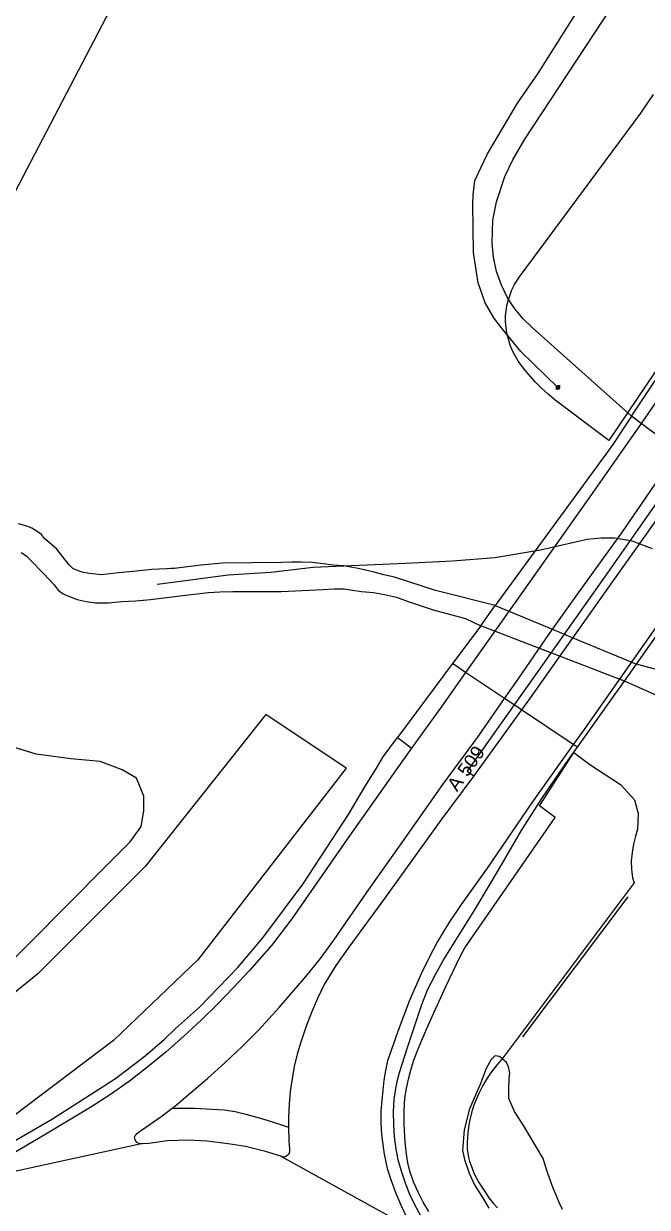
# Model space of a CAD drawing. Header units: millimetres. Extents: x 111502 to 977541, y 8702 to 1044108.
# Drawn here: x 975277.8 to 975375.6, y 475839.7 to 476025.3 of the extents above; entities that cross this region are included whole.
import ezdxf

# ---------------------------------------------------------------- set-up
doc = ezdxf.new("R2010")
doc.units = ezdxf.units.MM
doc.header["$LTSCALE"] = 0.25
doc.layers.add('X HVSS Site Background', color=8, linetype='Continuous')
doc.styles.add('OS Master Map$1$Standard', font='txt')

# ---------------------------------------------------------------- blocks, each defined once
blk = doc.blocks.new('OS Master Map$1$OSS17')
at = {"color": 8, "true_color": 0x707070, "const_width": 0.375, "flags": 128}
blk.add_lwpolyline([(0.188, 0), (0.181, 0.049), (0.162, 0.094), (0.133, 0.133), (0.094, 0.162), (0.049, 0.181), (0, 0.188), (-0.049, 0.181), (-0.094, 0.162), (-0.133, 0.133), (-0.162, 0.094), (-0.181, 0.049), (-0.188, 0), (-0.181, -0.049), (-0.162, -0.094), (-0.133, -0.133), (-0.094, -0.162), (-0.049, -0.181), (0, -0.188), (0.049, -0.181), (0.094, -0.162), (0.133, -0.133), (0.162, -0.094), (0.181, -0.049), (0.188, 0), (0.181, 0.049)], dxfattribs=at)
blk = doc.blocks.new('OS Master Map$1$OSS5')
at = {"color": 8, "true_color": 0x707070, "const_width": 0.174, "flags": 128}
blk.add_lwpolyline([(-0.5, 0), (0.5, 0)], dxfattribs=at)
blk = doc.blocks.new('OS MAP')
at = {"layer": 'X HVSS Site Background', "flags": 128}
for points in [[(489161.6, 240516.45), (489151.4, 240501.35), (489151.4, 240501.35), (489143, 240507.7), (489143, 240507.7), (489141.9, 240508.6), (489141.9, 240508.6), (489140.9, 240509.5), (489140.9, 240509.5), (489139.9, 240510.5), (489139.9, 240510.5), (489138.4, 240512.2), (489138.4, 240512.2), (489137.2, 240513.8), (489137.2, 240513.8), (489136.3, 240515.4), (489136.3, 240515.4), (489135.9, 240516.3), (489135.9, 240516.3), (489135.7, 240517.1), (489135.7, 240517.1), (489135.4, 240518.2), (489135.4, 240518.2), (489135.2, 240520), (489135.2, 240520), (489135.2, 240520.9), (489135.2, 240520.9), (489135.4, 240522.4), (489135.4, 240522.4), (489135.6, 240523.3), (489135.6, 240523.3), (489135.9, 240524.2), (489135.9, 240524.2), (489136.2, 240525), (489136.2, 240525), (489136.6, 240525.8), (489136.6, 240525.8), (489137.4, 240527), (489137.4, 240527), (489156.4, 240552.7), (489156.4, 240552.7), (489158.4, 240555.6)], [(489052.05, 240528.52), (489164.85, 240744.43)], [(489133.55, 240475.5), (489124.2, 240477.85), (489124.2, 240477.85), (489122.1, 240478.5), (489122.1, 240478.5), (489117.8, 240479.9), (489117.8, 240479.9), (489116.1, 240480.3), (489116.1, 240480.3), (489114.6, 240480.7), (489114.6, 240480.7), (489112.1, 240481.3), (489112.1, 240481.3), (489109.8, 240481.7), (489109.8, 240481.7), (489108.2, 240481.8), (489108.2, 240481.8), (489106.6, 240482), (489106.6, 240482), (489104.9, 240482.2), (489104.9, 240482.2), (489103.1, 240482.3), (489103.1, 240482.3), (489101.7, 240482.3), (489101.7, 240482.3), (489100.1, 240482.2), (489100.1, 240482.2), (489090.8, 240482.1), (489090.8, 240482.1), (489087.4, 240481.8), (489087.4, 240481.8), (489083.2, 240481.3), (489083.2, 240481.3), (489079.7, 240481.1), (489079.7, 240481.1), (489077.3, 240480.85), (489077.3, 240480.85), (489074.5, 240480.6), (489074.5, 240480.6), (489071.8, 240480.3), (489071.8, 240480.3), (489070.9, 240480.4), (489070.9, 240480.4), (489069.9, 240480.5), (489069.9, 240480.5), (489068.8, 240480.7), (489068.8, 240480.7), (489067.9, 240481), (489067.9, 240481), (489067.3, 240481.3), (489067.3, 240481.3), (489066.7, 240481.9), (489066.7, 240481.9), (489064.8, 240484.3), (489064.8, 240484.3), (489062.9, 240486), (489062.9, 240486), (489062.4, 240486.6), (489062.4, 240486.6), (489061.7, 240487.1), (489061.7, 240487.1), (489060.9, 240487.6), (489060.9, 240487.6), (489060.1, 240487.9), (489060.1, 240487.9), (489058.8, 240488.3)], [(489143.42, 240509.67), (489137.61, 240515.33), (489137.61, 240515.33), (489134.56, 240519), (489134.56, 240519), (489133.34, 240520.59), (489133.34, 240520.59), (489131.99, 240522.93), (489131.99, 240522.93), (489130.92, 240526.05), (489130.92, 240526.05), (489130.18, 240530.81), (489130.18, 240530.81), (489130.06, 240538.36), (489130.06, 240538.36), (489130.12, 240539.86), (489130.12, 240539.86), (489130.39, 240542.11), (489130.39, 240542.11), (489132.39, 240546.28), (489132.39, 240546.28), (489137.05, 240554.23), (489137.05, 240554.23), (489140.35, 240559), (489140.35, 240559), (489150.96, 240575.89)], [(489154.98, 240505.15), (489139.41, 240519), (489139.41, 240519), (489137.95, 240520.43), (489137.95, 240520.43), (489136.65, 240522.02), (489136.65, 240522.02), (489135.53, 240523.73), (489135.53, 240523.73), (489134.54, 240525.7), (489134.54, 240525.7), (489133.79, 240527.86), (489133.79, 240527.86), (489133.31, 240530.09), (489133.31, 240530.09), (489133.1, 240532.37), (489133.1, 240532.37), (489133.23, 240535.91), (489133.23, 240535.91), (489133.76, 240538.76), (489133.76, 240538.76), (489135.11, 240542.73), (489135.11, 240542.73), (489136.32, 240545.37), (489136.32, 240545.37), (489138.24, 240548.58), (489138.24, 240548.58), (489151.73, 240569.07)], [(489154.98, 240505.15), (489162.6, 240516.6)], [(489164.37, 240515.52), (489163.4, 240514.05), (489163.4, 240514.05), (489156.49, 240504.02)], [(489154.98, 240505.15), (489152.05, 240500.75), (489152.05, 240500.75), (489151.5, 240500), (489151.5, 240500), (489133.55, 240475.5)], [(489156.49, 240504.02), (489154.98, 240505.15)], [(489156.49, 240504.02), (489156.02, 240503.34), (489156.02, 240503.34), (489153.67, 240500), (489153.67, 240500), (489148.54, 240492.69), (489148.54, 240492.69), (489137.42, 240476.98), (489137.42, 240476.98), (489128.93, 240465)], [(489162.25, 240499.73), (489156.49, 240504.02)], [(489135.06, 240460.89), (489136.69, 240463.25), (489136.69, 240463.25), (489142.1, 240471.08), (489142.1, 240471.08), (489146.9, 240477.84), (489146.9, 240477.84), (489153.42, 240486.88), (489153.42, 240486.88), (489157.91, 240493.35), (489157.91, 240493.35), (489162.25, 240499.73)], [(489163.83, 240498.55), (489159.6, 240492.61), (489159.6, 240492.61), (489151.21, 240480.59), (489151.21, 240480.59), (489141, 240466.19), (489141, 240466.19), (489136.54, 240459.9)], [(489164.9, 240497.75), (489158.42, 240488.3), (489158.42, 240488.3), (489150.84, 240477.64), (489150.84, 240477.64), (489138.96, 240460.87), (489138.96, 240460.87), (489137.7, 240459.12)], [(489172.85, 240491.82), (489165.73, 240481.86), (489165.73, 240481.86), (489158.35, 240471.46), (489158.35, 240471.46), (489147.38, 240455.85), (489147.38, 240455.85), (489145.82, 240453.67)], [(489054.36, 240416.36), (489072.61, 240434.69), (489072.61, 240434.69), (489076.33, 240438.41), (489076.33, 240438.41), (489078.05, 240440.84), (489078.05, 240440.84), (489078.48, 240443.27), (489078.48, 240443.27), (489078.48, 240445.56), (489078.48, 240445.56), (489077.33, 240448.43), (489077.33, 240448.43), (489075.04, 240449.71), (489075.04, 240449.71), (489071.61, 240451), (489071.61, 240451), (489067.03, 240451.43), (489067.03, 240451.43), (489061.59, 240452.15), (489061.59, 240452.15), (489054.3, 240454.44)], [(489059.2, 240483.8), (489060.1, 240483.2), (489060.1, 240483.2), (489060.7, 240482.6), (489060.7, 240482.6), (489062.7, 240480.5), (489062.7, 240480.5), (489064.4, 240478.7), (489064.4, 240478.7), (489065, 240477.9), (489065, 240477.9), (489065.8, 240477.3), (489065.8, 240477.3), (489066.8, 240476.9), (489066.8, 240476.9), (489068, 240476.4), (489068, 240476.4), (489069.4, 240476.1), (489069.4, 240476.1), (489070.9, 240475.9), (489070.9, 240475.9), (489072.9, 240475.9), (489072.9, 240475.9), (489075, 240476.1), (489075, 240476.1), (489077.2, 240476.2), (489077.2, 240476.2), (489079.5, 240476.4), (489079.5, 240476.4), (489085, 240477.1), (489085, 240477.1), (489088.6, 240477.5), (489088.6, 240477.5), (489090.4, 240477.6), (489090.4, 240477.6), (489092.4, 240477.7), (489092.4, 240477.7), (489100, 240477.7), (489100, 240477.7), (489106.6, 240478), (489106.6, 240478), (489108.3, 240478.1), (489108.3, 240478.1), (489109.9, 240478.1), (489109.9, 240478.1), (489111.2, 240477.9), (489111.2, 240477.9), (489112.6, 240477.7), (489112.6, 240477.7), (489114.5, 240477.5), (489114.5, 240477.5), (489116.2, 240477.2), (489116.2, 240477.2), (489118.1, 240476.8), (489118.1, 240476.8), (489119.9, 240476.1), (489119.9, 240476.1), (489123.85, 240474.8), (489123.85, 240474.8), (489128.9, 240473.45), (489128.9, 240473.45), (489131.3, 240472.3)], [(489155.73, 240466.29), (489159.57, 240471.73), (489159.57, 240471.73), (489169.33, 240485.41), (489169.33, 240485.41), (489169.67, 240485.89)], [(489131.3, 240472.3), (489133.55, 240475.5)], [(489133.55, 240475.5), (489135.98, 240474.49), (489135.98, 240474.49), (489142.65, 240471.72), (489142.65, 240471.72), (489146.66, 240470.06), (489146.66, 240470.06), (489153.5, 240467.21), (489153.5, 240467.21), (489155.73, 240466.29)], [(489131.3, 240472.3), (489126.89, 240466.37)], [(489153.85, 240463.63), (489131.3, 240472.3)], [(489126.89, 240466.37), (489118.26, 240454.79)], [(489128.93, 240465), (489126.89, 240466.37)], [(489153.85, 240463.63), (489155.73, 240466.29)], [(489166.85, 240463.42), (489164.69, 240463.9), (489164.69, 240463.9), (489160.6, 240464.97), (489160.6, 240464.97), (489155.73, 240466.29)], [(489128.93, 240465), (489125.19, 240459.71), (489125.19, 240459.71), (489120.47, 240453.13)], [(489135.06, 240460.89), (489128.93, 240465)], [(489146.46, 240453.25), (489152.75, 240462.08), (489152.75, 240462.08), (489153.85, 240463.63)], [(489165.45, 240458.91), (489164.78, 240459.02), (489164.78, 240459.02), (489163.18, 240459.47), (489163.18, 240459.47), (489153.85, 240463.63)], [(489082.88, 240396.65), (489083.58, 240397.2), (489083.58, 240397.2), (489085.75, 240399.01), (489085.75, 240399.01), (489088.48, 240401.35), (489088.48, 240401.35), (489091.15, 240403.75), (489091.15, 240403.75), (489093.85, 240406.29), (489093.85, 240406.29), (489096.46, 240408.91), (489096.46, 240408.91), (489099.69, 240412.44), (489099.69, 240412.44), (489103.94, 240417.34), (489103.94, 240417.34), (489106.17, 240420.12), (489106.17, 240420.12), (489108.28, 240423), (489108.28, 240423), (489110.84, 240426.71), (489110.84, 240426.71), (489113.39, 240430.42), (489113.39, 240430.42), (489119.1, 240438.45), (489119.1, 240438.45), (489125.37, 240447.39), (489125.37, 240447.39), (489130.98, 240455.01), (489130.98, 240455.01), (489135.06, 240460.89)], [(489136.54, 240459.9), (489135.06, 240460.89)], [(489110.2, 240450), (489097.6, 240458.4), (489097.6, 240458.4), (489078.65, 240434.55), (489078.65, 240434.55), (489061.85, 240417.75), (489061.85, 240417.75), (489033.35, 240394.6)], [(489136.54, 240459.9), (489130.69, 240451.65), (489130.69, 240451.65), (489129.18, 240449.53), (489129.18, 240449.53), (489130.22, 240448.78)], [(489137.7, 240459.12), (489131.43, 240450.42), (489131.43, 240450.42), (489130.22, 240448.78)], [(489137.7, 240459.12), (489136.54, 240459.9)], [(489145.82, 240453.67), (489137.7, 240459.12)], [(489044.5, 240383.64), (489064.15, 240394.98), (489064.15, 240394.98), (489074.03, 240401.34), (489074.03, 240401.34), (489078.67, 240404.88), (489078.67, 240404.88), (489081.68, 240407.49), (489081.68, 240407.49), (489083.42, 240409.15), (489083.42, 240409.15), (489087.2, 240412.52), (489087.2, 240412.52), (489093.14, 240418.67), (489093.14, 240418.67), (489097.15, 240423.36), (489097.15, 240423.36), (489103.44, 240431.83), (489103.44, 240431.83), (489110.56, 240442.73), (489110.56, 240442.73), (489113.14, 240447.04), (489113.14, 240447.04), (489113.75, 240448.05), (489113.75, 240448.05), (489114.95, 240449.99), (489114.95, 240449.99), (489115.98, 240451.73), (489115.98, 240451.73), (489118.26, 240454.79)], [(489118.26, 240454.79), (489119.03, 240454.21), (489119.03, 240454.21), (489120.47, 240453.13)], [(489120.47, 240453.13), (489118.12, 240449.86), (489118.12, 240449.86), (489110.74, 240439.35), (489110.74, 240439.35), (489101.69, 240426.37), (489101.69, 240426.37), (489098.46, 240422.18), (489098.46, 240422.18), (489094.97, 240418.19), (489094.97, 240418.19), (489092.52, 240415.56), (489092.52, 240415.56), (489090.01, 240412.98), (489090.01, 240412.98), (489087.44, 240410.47), (489087.44, 240410.47), (489084.74, 240407.94), (489084.74, 240407.94), (489081.96, 240405.49), (489081.96, 240405.49), (489079.1, 240403.14), (489079.1, 240403.14), (489076.21, 240400.92), (489076.21, 240400.92), (489073.23, 240398.8), (489073.23, 240398.8), (489070.16, 240396.83), (489070.16, 240396.83), (489066.75, 240394.78), (489066.75, 240394.78), (489063.33, 240392.74), (489063.33, 240392.74), (489059.9, 240390.72), (489059.9, 240390.72), (489050.2, 240385.07)], [(489145.82, 240453.67), (489139.25, 240444.49), (489139.25, 240444.49), (489132.32, 240434.29), (489132.32, 240434.29), (489128.23, 240428.58), (489128.23, 240428.58), (489126.32, 240425.72), (489126.32, 240425.72), (489124.54, 240422.77), (489124.54, 240422.77), (489123.2, 240420.27), (489123.2, 240420.27), (489121.96, 240417.72), (489121.96, 240417.72), (489120.09, 240413.43), (489120.09, 240413.43), (489118.32, 240408.68), (489118.32, 240408.68), (489116.7, 240404.08), (489116.7, 240404.08), (489116.35, 240402.57), (489116.35, 240402.57), (489116.13, 240401.03), (489116.13, 240401.03), (489115.94, 240399.49), (489115.94, 240399.49), (489115.64, 240396.25), (489115.64, 240396.25), (489115.63, 240394.74), (489115.63, 240394.74), (489115.71, 240393.22), (489115.71, 240393.22), (489115.84, 240391.71), (489115.84, 240391.71), (489116.15, 240389.44), (489116.15, 240389.44), (489116.65, 240387.21), (489116.65, 240387.21), (489117.25, 240385.3), (489117.25, 240385.3), (489117.96, 240383.42), (489117.96, 240383.42), (489118.86, 240381.27), (489118.86, 240381.27), (489119.88, 240379.18)], [(489121.91, 240379.8), (489120.96, 240381.49), (489120.96, 240381.49), (489120.14, 240383.24), (489120.14, 240383.24), (489119.44, 240385.06), (489119.44, 240385.06), (489118.83, 240386.92), (489118.83, 240386.92), (489118.37, 240388.58), (489118.37, 240388.58), (489118.02, 240390.26), (489118.02, 240390.26), (489117.8, 240392.17), (489117.8, 240392.17), (489117.67, 240394.1), (489117.67, 240394.1), (489117.61, 240396.07), (489117.61, 240396.07), (489117.72, 240398.04), (489117.72, 240398.04), (489117.93, 240399.45), (489117.93, 240399.45), (489118.22, 240400.85), (489118.22, 240400.85), (489118.58, 240402.23), (489118.58, 240402.23), (489119.81, 240406.17), (489119.81, 240406.17), (489122.07, 240412.94), (489122.07, 240412.94), (489123.03, 240415.31), (489123.03, 240415.31), (489124.19, 240417.64), (489124.19, 240417.64), (489125.43, 240419.8), (489125.43, 240419.8), (489126.72, 240421.93), (489126.72, 240421.93), (489130.26, 240427.59), (489130.26, 240427.59), (489132.82, 240431.88), (489132.82, 240431.88), (489134.51, 240434.71), (489134.51, 240434.71), (489137.74, 240440.31), (489137.74, 240440.31), (489140.98, 240445.36), (489140.98, 240445.36), (489144.66, 240450.72), (489144.66, 240450.72), (489146.17, 240452.84), (489146.17, 240452.84), (489146.46, 240453.25)], [(489146.46, 240453.25), (489145.82, 240453.67)], [(489140.53, 240444.08), (489145.91, 240452.41), (489145.91, 240452.41), (489148.43, 240450.56), (489148.43, 240450.56), (489153.24, 240447.41), (489153.24, 240447.41), (489155.43, 240445.02), (489155.43, 240445.02), (489155.99, 240442.89), (489155.99, 240442.89), (489155.9, 240440.43), (489155.9, 240440.43), (489155.57, 240439.3), (489155.57, 240439.3), (489155.26, 240438.05), (489155.26, 240438.05), (489155.04, 240436.73), (489155.04, 240436.73), (489154.93, 240435.4), (489154.93, 240435.4), (489154.95, 240434.07), (489154.95, 240434.07), (489155.13, 240432.77), (489155.13, 240432.77), (489155.37, 240431.98), (489155.37, 240431.98), (489134.66, 240404.42), (489134.66, 240404.42), (489133.92, 240403.57), (489133.92, 240403.57), (489133.3, 240402.8), (489133.3, 240402.8), (489132.73, 240401.98), (489132.73, 240401.98), (489132.17, 240401.11), (489132.17, 240401.11), (489131.66, 240400.24), (489131.66, 240400.24), (489131, 240398.97), (489131, 240398.97), (489130.59, 240398.04), (489130.59, 240398.04), (489130.23, 240397.12), (489130.23, 240397.12), (489129.92, 240396.13), (489129.92, 240396.13), (489129.56, 240394.6), (489129.56, 240394.6), (489129.4, 240393.67), (489129.4, 240393.67), (489129.3, 240392.8), (489129.3, 240392.8), (489129.2, 240391.27), (489129.2, 240391.27), (489129.2, 240390.26), (489129.2, 240390.26), (489129.41, 240388.95), (489129.41, 240388.95), (489129.57, 240388.31), (489129.57, 240388.31), (489129.78, 240387.68), (489129.78, 240387.68), (489130.29, 240386.39), (489130.29, 240386.39), (489130.66, 240385.67), (489130.66, 240385.67), (489131.02, 240384.99), (489131.02, 240384.99), (489131.43, 240384.38), (489131.43, 240384.38), (489131.83, 240383.73), (489131.83, 240383.73), (489132.6, 240382.6), (489132.6, 240382.6), (489133.27, 240381.78), (489133.27, 240381.78), (489133.93, 240381.02)], [(489110.2, 240450), (489086.95, 240419.9), (489086.95, 240419.9), (489073.7, 240407.25), (489073.7, 240407.25), (489057.85, 240395.3)], [(489130.22, 240448.78), (489125.06, 240441.83), (489125.06, 240441.83), (489116.22, 240429.56), (489116.22, 240429.56), (489110.61, 240421.93), (489110.61, 240421.93), (489108.59, 240419.04), (489108.59, 240419.04), (489106.77, 240416.03), (489106.77, 240416.03), (489105.69, 240413.88), (489105.69, 240413.88), (489104.74, 240411.68), (489104.74, 240411.68), (489103.87, 240409.37), (489103.87, 240409.37), (489103.08, 240407.03), (489103.08, 240407.03), (489102.52, 240405.14), (489102.52, 240405.14), (489102.06, 240403.22), (489102.06, 240403.22), (489101.71, 240401.28), (489101.71, 240401.28), (489101.43, 240399.28), (489101.43, 240399.28), (489101.23, 240397.28), (489101.23, 240397.28), (489101.15, 240395.27), (489101.15, 240395.27), (489101.17, 240393.7)], [(489123.18, 240380.45), (489122.29, 240381.93), (489122.29, 240381.93), (489121.47, 240383.49), (489121.47, 240383.49), (489120.74, 240385.11), (489120.74, 240385.11), (489120.17, 240386.78), (489120.17, 240386.78), (489119.87, 240388.11), (489119.87, 240388.11), (489119.67, 240389.46), (489119.67, 240389.46), (489119.53, 240390.82), (489119.53, 240390.82), (489119.42, 240392.18), (489119.42, 240392.18), (489119.29, 240394.22), (489119.29, 240394.22), (489119.28, 240396.26), (489119.28, 240396.26), (489119.42, 240398.3), (489119.42, 240398.3), (489119.64, 240399.75), (489119.64, 240399.75), (489119.95, 240401.2), (489119.95, 240401.2), (489120.33, 240402.63), (489120.33, 240402.63), (489120.78, 240404.03), (489120.78, 240404.03), (489121.29, 240405.42), (489121.29, 240405.42), (489122.05, 240407.3), (489122.05, 240407.3), (489122.85, 240409.17), (489122.85, 240409.17), (489123.67, 240411.03), (489123.67, 240411.03), (489125.83, 240415.74), (489125.83, 240415.74), (489128.07, 240420.42), (489128.07, 240420.42), (489128.81, 240421.81), (489128.81, 240421.81), (489143, 240442.25), (489143, 240442.25), (489140.53, 240444.08)], [(489154.36, 240429.81), (489137.87, 240407.85)], [(489144.14, 240380.79), (489143.62, 240381.89), (489143.62, 240381.89), (489143.12, 240383), (489143.12, 240383), (489142.66, 240384.13), (489142.66, 240384.13), (489142.23, 240385.27), (489142.23, 240385.27), (489141.83, 240386.42), (489141.83, 240386.42), (489141.45, 240387.58), (489141.45, 240387.58), (489141.09, 240388.75), (489141.09, 240388.75), (489138.14, 240393.77), (489138.14, 240393.77), (489136.58, 240396.16), (489136.58, 240396.16), (489135.74, 240398.17), (489135.74, 240398.17), (489135.7, 240399.86), (489135.7, 240399.86), (489135.78, 240401.26), (489135.78, 240401.26), (489135.86, 240402.2), (489135.86, 240402.2), (489135.66, 240403.17), (489135.66, 240403.17), (489135.33, 240403.83), (489135.33, 240403.83), (489134.23, 240404.75), (489134.23, 240404.75), (489133.53, 240404.89), (489133.53, 240404.89), (489132.92, 240404.3), (489132.92, 240404.3), (489132.16, 240402.88), (489132.16, 240402.88), (489131.22, 240400.39), (489131.22, 240400.39), (489129.52, 240396.54), (489129.52, 240396.54), (489128.71, 240393.24), (489128.71, 240393.24), (489128.45, 240390.02), (489128.45, 240390.02), (489128.78, 240388.62), (489128.78, 240388.62), (489129.47, 240386.47), (489129.47, 240386.47), (489130.35, 240384.63), (489130.35, 240384.63), (489131.72, 240382.39), (489131.72, 240382.39), (489132.6, 240381)], [(489077.81, 240391.08), (489077.36, 240391.28), (489077.36, 240391.28), (489077.11, 240391.69), (489077.11, 240391.69), (489077.01, 240392.14), (489077.01, 240392.14), (489077.21, 240392.55), (489077.21, 240392.55), (489077.62, 240392.89), (489077.62, 240392.89), (489078.07, 240393.2), (489078.07, 240393.2), (489081.35, 240395.47), (489081.35, 240395.47), (489082.88, 240396.65)], [(489082.88, 240396.65), (489086.42, 240396.65), (489086.42, 240396.65), (489091.07, 240396.4), (489091.07, 240396.4), (489092.78, 240396.14), (489092.78, 240396.14), (489094.45, 240395.74), (489094.45, 240395.74), (489096.2, 240395.25), (489096.2, 240395.25), (489097.94, 240394.73), (489097.94, 240394.73), (489101.17, 240393.7)], [(489101.17, 240393.7), (489101.2, 240391.53), (489101.2, 240391.53), (489101.3, 240390.21), (489101.3, 240390.21), (489101.3, 240389.71), (489101.3, 240389.71), (489101.1, 240389.35), (489101.1, 240389.35), (489100.7, 240389.05), (489100.7, 240389.05), (489100.39, 240389), (489100.39, 240389), (489099.94, 240389.15)], [(489099.94, 240389.15), (489097.56, 240389.86), (489097.56, 240389.86), (489094.43, 240390.67), (489094.43, 240390.67), (489091.7, 240391.08), (489091.7, 240391.08), (489088.37, 240391.48), (489088.37, 240391.48), (489085.39, 240391.63), (489085.39, 240391.63), (489082.16, 240391.53), (489082.16, 240391.53), (489079.23, 240391.13), (489079.23, 240391.13), (489078.17, 240391.08), (489078.17, 240391.08), (489077.81, 240391.08)], [(489050.2, 240385.07), (489077.81, 240391.08)], [(489099.94, 240389.15), (489120.84, 240377.59)]]:
    blk.add_lwpolyline(points, dxfattribs=at)
at = {"layer": 'X HVSS Site Background'}
for points in [[(489161.6, 240516.45), (489151.4, 240501.35), (489143, 240507.7), (489141.9, 240508.6), (489140.9, 240509.5), (489139.9, 240510.5), (489138.4, 240512.2), (489137.2, 240513.8), (489136.3, 240515.4), (489135.9, 240516.3), (489135.7, 240517.1), (489135.4, 240518.2), (489135.2, 240520), (489135.2, 240520.9), (489135.4, 240522.4), (489135.6, 240523.3), (489135.9, 240524.2), (489136.2, 240525), (489136.6, 240525.8), (489137.4, 240527), (489156.4, 240552.7), (489158.4, 240555.6)], [(489143.42, 240509.67), (489137.61, 240515.33), (489134.56, 240519), (489133.34, 240520.59), (489131.99, 240522.93), (489130.92, 240526.05), (489130.18, 240530.81), (489130.06, 240538.36), (489130.12, 240539.86), (489130.39, 240542.11), (489132.39, 240546.28), (489137.05, 240554.23), (489140.35, 240559), (489150.96, 240575.89)], [(489154.98, 240505.15), (489139.41, 240519), (489137.95, 240520.43), (489136.65, 240522.02), (489135.53, 240523.73), (489134.54, 240525.7), (489133.79, 240527.86), (489133.31, 240530.09), (489133.1, 240532.37), (489133.23, 240535.91), (489133.76, 240538.76), (489135.11, 240542.73), (489136.32, 240545.37), (489138.24, 240548.58), (489151.73, 240569.07)], [(489154.98, 240505.15), (489162.6, 240516.6)], [(489164.37, 240515.52), (489163.4, 240514.05), (489156.49, 240504.02)], [(489154.98, 240505.15), (489152.05, 240500.75), (489151.5, 240500), (489133.55, 240475.5)], [(489156.49, 240504.02), (489154.98, 240505.15)], [(489156.49, 240504.02), (489156.02, 240503.34), (489153.67, 240500), (489148.54, 240492.69), (489137.42, 240476.98), (489128.93, 240465)], [(489162.25, 240499.73), (489156.49, 240504.02)], [(489135.06, 240460.89), (489136.69, 240463.25), (489142.1, 240471.08), (489146.9, 240477.84), (489153.42, 240486.88), (489157.91, 240493.35), (489162.25, 240499.73)], [(489163.83, 240498.55), (489159.6, 240492.61), (489151.21, 240480.59), (489141, 240466.19), (489136.54, 240459.9)], [(489164.9, 240497.75), (489158.42, 240488.3), (489150.84, 240477.64), (489138.96, 240460.87), (489137.7, 240459.12)], [(489172.85, 240491.82), (489165.73, 240481.86), (489158.35, 240471.46), (489147.38, 240455.85), (489145.82, 240453.67)], [(489080.56, 240478.81), (489082.6, 240479.1), (489091.7, 240480.3), (489098.4, 240480.7), (489105, 240481.5), (489119.5, 240482.1), (489126.9, 240482.5), (489133.5, 240483), (489140.7, 240484.2), (489148, 240485.9), (489150.2, 240486.1), (489152.3, 240486.1), (489154.5, 240485.7), (489155, 240485.6), (489158.2, 240484.4)], [(489155.73, 240466.29), (489159.57, 240471.73), (489169.33, 240485.41), (489169.67, 240485.89)], [(489133.55, 240475.5), (489124.2, 240477.85), (489122.1, 240478.5), (489117.8, 240479.9), (489116.1, 240480.3), (489114.6, 240480.7), (489112.1, 240481.3), (489109.8, 240481.7), (489108.2, 240481.8), (489106.6, 240482), (489104.9, 240482.2), (489103.1, 240482.3), (489101.7, 240482.3), (489100.1, 240482.2), (489090.8, 240482.1), (489087.4, 240481.8), (489083.2, 240481.3), (489082.7, 240481.27)], [(489078.39, 240476.3), (489079.5, 240476.4), (489085, 240477.1), (489088.6, 240477.5), (489090.4, 240477.6), (489092.4, 240477.7), (489100, 240477.7), (489106.6, 240478), (489108.3, 240478.1), (489109.9, 240478.1), (489111.2, 240477.9), (489112.6, 240477.7), (489114.5, 240477.5), (489116.2, 240477.2), (489118.1, 240476.8), (489119.9, 240476.1), (489123.85, 240474.8), (489128.9, 240473.45), (489131.3, 240472.3)], [(489131.3, 240472.3), (489133.55, 240475.5)], [(489133.55, 240475.5), (489135.98, 240474.49), (489142.65, 240471.72), (489146.66, 240470.06), (489153.5, 240467.21), (489155.73, 240466.29)], [(489131.3, 240472.3), (489126.89, 240466.37)], [(489153.85, 240463.63), (489131.3, 240472.3)], [(489126.89, 240466.37), (489118.26, 240454.79)], [(489128.93, 240465), (489126.89, 240466.37)], [(489153.85, 240463.63), (489155.73, 240466.29)], [(489166.85, 240463.42), (489164.69, 240463.9), (489160.6, 240464.97), (489155.73, 240466.29)], [(489128.93, 240465), (489125.19, 240459.71), (489120.47, 240453.13)], [(489135.06, 240460.89), (489128.93, 240465)], [(489146.46, 240453.25), (489152.75, 240462.08), (489153.85, 240463.63)], [(489165.45, 240458.91), (489164.78, 240459.02), (489163.18, 240459.47), (489153.85, 240463.63)], [(489082.88, 240396.65), (489083.58, 240397.2), (489085.75, 240399.01), (489088.48, 240401.35), (489091.15, 240403.75), (489093.85, 240406.29), (489096.46, 240408.91), (489099.69, 240412.44), (489103.94, 240417.34), (489106.17, 240420.12), (489108.28, 240423), (489110.84, 240426.71), (489113.39, 240430.42), (489119.1, 240438.45), (489125.37, 240447.39), (489130.98, 240455.01), (489135.06, 240460.89)], [(489136.54, 240459.9), (489135.06, 240460.89)], [(489110.2, 240450), (489097.6, 240458.4), (489078.65, 240434.55), (489061.85, 240417.75), (489033.35, 240394.6), (489023.55, 240389.2), (489015.5, 240386.25), (489014.15, 240385.95), (489012.25, 240385.5), (489008.9, 240384.9), (489007.35, 240384.65), (489000, 240383.2), (488970.6, 240385.05), (488965.85, 240375.35)], [(489136.54, 240459.9), (489130.69, 240451.65), (489129.18, 240449.53), (489130.22, 240448.78)], [(489137.7, 240459.12), (489131.43, 240450.42), (489130.22, 240448.78)], [(489137.7, 240459.12), (489136.54, 240459.9)], [(489145.82, 240453.67), (489137.7, 240459.12)], [(489040.55, 240381.48), (489044.5, 240383.64), (489064.15, 240394.98), (489074.03, 240401.34), (489078.67, 240404.88), (489081.68, 240407.49), (489083.42, 240409.15), (489087.2, 240412.52), (489093.14, 240418.67), (489097.15, 240423.36), (489103.44, 240431.83), (489110.56, 240442.73), (489113.14, 240447.04), (489113.75, 240448.05), (489114.95, 240449.99), (489115.98, 240451.73), (489118.26, 240454.79)], [(489118.26, 240454.79), (489119.03, 240454.21), (489120.47, 240453.13)], [(489028.94, 240393.8), (489033.35, 240394.6), (489048.37, 240409.32), (489054.36, 240416.36), (489072.61, 240434.69), (489076.33, 240438.41), (489078.05, 240440.84), (489078.48, 240443.27), (489078.48, 240445.56), (489077.33, 240448.43), (489075.04, 240449.71), (489071.61, 240451), (489067.03, 240451.43), (489061.59, 240452.15), (489058.33, 240453.17)], [(489120.47, 240453.13), (489118.12, 240449.86), (489110.74, 240439.35), (489101.69, 240426.37), (489098.46, 240422.18), (489094.97, 240418.19), (489092.52, 240415.56), (489090.01, 240412.98), (489087.44, 240410.47), (489084.74, 240407.94), (489081.96, 240405.49), (489079.1, 240403.14), (489076.21, 240400.92), (489073.23, 240398.8), (489070.16, 240396.83), (489066.75, 240394.78), (489063.33, 240392.74), (489059.9, 240390.72), (489050.2, 240385.07)], [(489145.82, 240453.67), (489139.25, 240444.49), (489132.32, 240434.29), (489128.23, 240428.58), (489126.32, 240425.72), (489124.54, 240422.77), (489123.2, 240420.27), (489121.96, 240417.72), (489120.09, 240413.43), (489118.32, 240408.68), (489116.7, 240404.08), (489116.35, 240402.57), (489116.13, 240401.03), (489115.94, 240399.49), (489115.64, 240396.25), (489115.63, 240394.74), (489115.71, 240393.22), (489115.84, 240391.71), (489116.15, 240389.44), (489116.65, 240387.21), (489117.25, 240385.3), (489117.96, 240383.42), (489118.86, 240381.27), (489119.88, 240379.18)], [(489121.91, 240379.8), (489120.96, 240381.49), (489120.14, 240383.24), (489119.44, 240385.06), (489118.83, 240386.92), (489118.37, 240388.58), (489118.02, 240390.26), (489117.8, 240392.17), (489117.67, 240394.1), (489117.61, 240396.07), (489117.72, 240398.04), (489117.93, 240399.45), (489118.22, 240400.85), (489118.58, 240402.23), (489119.81, 240406.17), (489122.07, 240412.94), (489123.03, 240415.31), (489124.19, 240417.64), (489125.43, 240419.8), (489126.72, 240421.93), (489130.26, 240427.59), (489132.82, 240431.88), (489134.51, 240434.71), (489137.74, 240440.31), (489140.98, 240445.36), (489144.66, 240450.72), (489146.17, 240452.84), (489146.46, 240453.25)], [(489146.46, 240453.25), (489145.82, 240453.67)], [(489140.53, 240444.08), (489145.91, 240452.41), (489148.43, 240450.56), (489153.24, 240447.41), (489155.43, 240445.02), (489155.99, 240442.89), (489155.9, 240440.43), (489155.57, 240439.3), (489155.26, 240438.05), (489155.04, 240436.73), (489154.93, 240435.4), (489154.95, 240434.07), (489155.13, 240432.77), (489155.37, 240431.98), (489134.66, 240404.42), (489133.92, 240403.57), (489133.3, 240402.8), (489132.73, 240401.98), (489132.17, 240401.11), (489131.66, 240400.24), (489131, 240398.97), (489130.59, 240398.04), (489130.23, 240397.12), (489129.92, 240396.13), (489129.56, 240394.6), (489129.4, 240393.67), (489129.3, 240392.8), (489129.2, 240391.27), (489129.2, 240390.26), (489129.41, 240388.95), (489129.57, 240388.31), (489129.78, 240387.68), (489130.29, 240386.39), (489130.66, 240385.67), (489131.02, 240384.99), (489131.43, 240384.38), (489131.83, 240383.73), (489132.6, 240382.6), (489133.27, 240381.78), (489133.93, 240381.02)], [(489110.2, 240450), (489086.95, 240419.9), (489073.7, 240407.25), (489057.85, 240395.3), (489046.9, 240387.2), (489039.85, 240382.85), (489036.35, 240381), (489032.45, 240379.25), (489024.7, 240376.25), (489022.4, 240375.5), (489019.75, 240374.75), (489019.55, 240374.75), (489012.6, 240373.1), (489011.5, 240372.9), (489008.15, 240372.45), (489006.4, 240372.25), (489002.57, 240372.37), (489000, 240372.41), (488994.38, 240372.61), (488985.78, 240373.22), (488965.85, 240375.35)], [(489130.22, 240448.78), (489125.06, 240441.83), (489116.22, 240429.56), (489110.61, 240421.93), (489108.59, 240419.04), (489106.77, 240416.03), (489105.69, 240413.88), (489104.74, 240411.68), (489103.87, 240409.37), (489103.08, 240407.03), (489102.52, 240405.14), (489102.06, 240403.22), (489101.71, 240401.28), (489101.43, 240399.28), (489101.23, 240397.28), (489101.15, 240395.27), (489101.17, 240393.7)], [(489123.18, 240380.45), (489122.29, 240381.93), (489121.47, 240383.49), (489120.74, 240385.11), (489120.17, 240386.78), (489119.87, 240388.11), (489119.67, 240389.46), (489119.53, 240390.82), (489119.42, 240392.18), (489119.29, 240394.22), (489119.28, 240396.26), (489119.42, 240398.3), (489119.64, 240399.75), (489119.95, 240401.2), (489120.33, 240402.63), (489120.78, 240404.03), (489121.29, 240405.42), (489122.05, 240407.3), (489122.85, 240409.17), (489123.67, 240411.03), (489125.83, 240415.74), (489128.07, 240420.42), (489128.81, 240421.81), (489143, 240442.25), (489140.53, 240444.08)], [(489154.36, 240429.81), (489137.87, 240407.85)], [(489144.14, 240380.79), (489143.62, 240381.89), (489143.12, 240383), (489142.66, 240384.13), (489142.23, 240385.27), (489141.83, 240386.42), (489141.45, 240387.58), (489141.09, 240388.75), (489138.14, 240393.77), (489136.58, 240396.16), (489135.74, 240398.17), (489135.7, 240399.86), (489135.78, 240401.26), (489135.86, 240402.2), (489135.66, 240403.17), (489135.33, 240403.83), (489134.23, 240404.75), (489133.53, 240404.89), (489132.92, 240404.3), (489132.16, 240402.88), (489131.22, 240400.39), (489129.52, 240396.54), (489128.71, 240393.24), (489128.45, 240390.02), (489128.78, 240388.62), (489129.47, 240386.47), (489130.35, 240384.63), (489131.72, 240382.39), (489132.6, 240381)], [(489077.81, 240391.08), (489077.36, 240391.28), (489077.11, 240391.69), (489077.01, 240392.14), (489077.21, 240392.55), (489077.62, 240392.89), (489078.07, 240393.2), (489081.35, 240395.47), (489082.88, 240396.65)], [(489082.88, 240396.65), (489086.42, 240396.65), (489091.07, 240396.4), (489092.78, 240396.14), (489094.45, 240395.74), (489096.2, 240395.25), (489097.94, 240394.73), (489101.17, 240393.7)], [(489101.17, 240393.7), (489101.2, 240391.53), (489101.3, 240390.21), (489101.3, 240389.71), (489101.1, 240389.35), (489100.7, 240389.05), (489100.39, 240389), (489099.94, 240389.15)], [(489099.94, 240389.15), (489097.56, 240389.86), (489094.43, 240390.67), (489091.7, 240391.08), (489088.37, 240391.48), (489085.39, 240391.63), (489082.16, 240391.53), (489079.23, 240391.13), (489078.17, 240391.08), (489077.81, 240391.08)], [(489050.2, 240385.07), (489077.81, 240391.08)], [(489099.94, 240389.15), (489120.84, 240377.59)]]:
    blk.add_lwpolyline(points, dxfattribs=at)
at = {"layer": 'X HVSS Site Background', "rotation": 45.7}
blk.add_blockref('OS Master Map$1$OSS5', (489143.42, 240509.67), dxfattribs=at)
at = {"layer": 'X HVSS Site Background'}
blk.add_blockref('OS Master Map$1$OSS17', (489143.42, 240509.67), dxfattribs=at)
at = {"layer": 'X HVSS Site Background', "insert": (489127.62, 240446.16), "char_height": 2.125, "attachment_point": 7, "rotation": 54.6, "style": 'OS Master Map$1$Standard'}
blk.add_mtext('{\\farial|b0|i0|c0|p34;A 509}', dxfattribs=at)

msp = doc.modelspace()

# ---------------------------------------------------------------- block references
at = {"lineweight": 0}
msp.add_blockref('OS MAP', (486218.2, 235458.61), dxfattribs=at)

doc.saveas('drawing.dxf')
